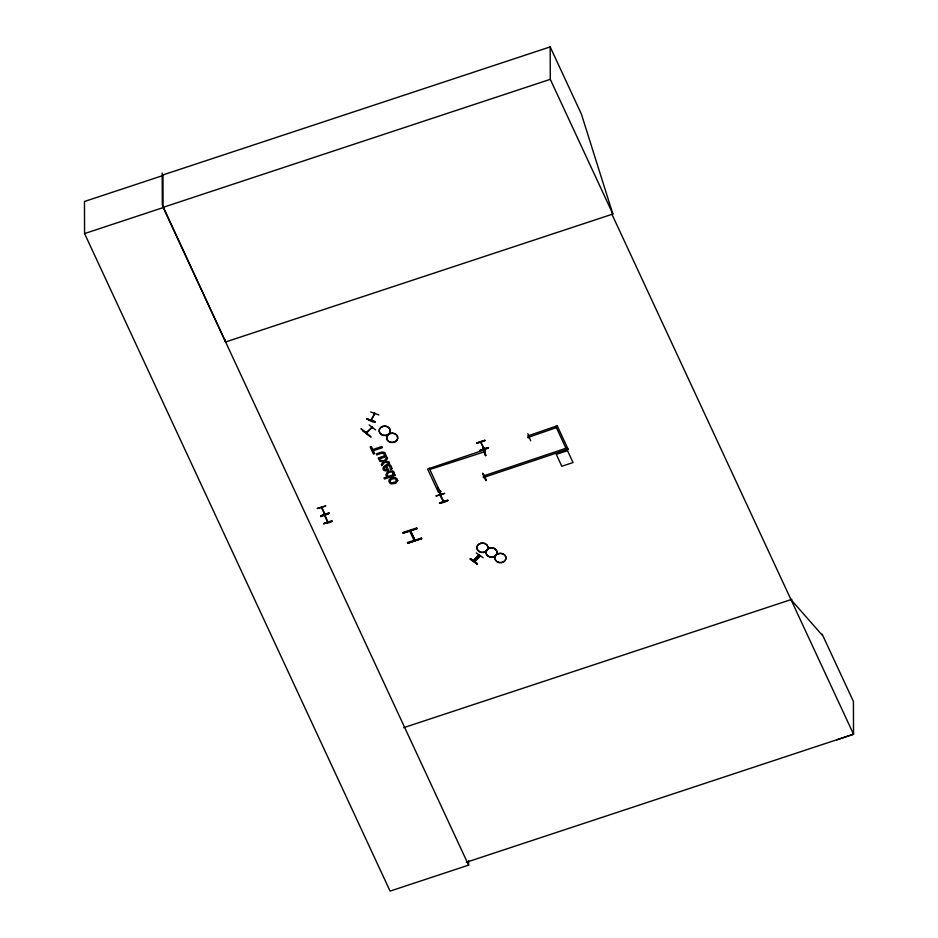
<?xml version="1.0" encoding="UTF-8"?>
<svg xmlns="http://www.w3.org/2000/svg" width="938" height="938" viewBox="0 0 938 938"><rect width="100%" height="100%" fill="white"/><g stroke="black" fill="none" stroke-linecap="round" stroke-linejoin="round"><path stroke-width="1.41" d="M324.56 513.965L321.382 507.575M324.349 513.86L324.63 513.297M441.317 495.112C437.882 493.869 444.12 501.947 443.486 501.338M483.949 448.516C483.387 448.774 484.395 448.458 484.371 448.376M324.829 516.052L324.642 515.396L327.69 522.384L327.819 521.692M440.52 490.996L440.719 491.348M484.536 451.413C485.438 452.679 485.134 451.928 484.489 451.518M366.969 418.969C382.176 423.026 372.761 423.753 367.004 418.688M374.532 413.037L374.145 414.268L374.579 413.799M470.196 559.212C491.723 574.279 455.938 548.343 477.137 563.937M470.489 558.649L477.395 563.621M477.325 558.309L476.68 557.934M362.572 430.765C389.047 451.026 343.296 414.291 369.326 435.654M366.324 432.629C367.532 432.629 365.972 432.887 366.101 432.336M372.445 427.74L371.518 428.115L372.198 427.517M375.165 421.737L366.981 418.934M440.051 491.477L439.676 491.266M440.614 491.747L439.981 491.958M484.559 451.917L485.345 452.022L485.122 451.225M528.117 437.554L528.751 436.803M529.067 437.061L528.235 437.8L528.176 436.991M370.639 411.923L378.823 414.936M476.211 558.286L476.914 558.767M414.104 540.323L409.636 531.06L410.563 530.744L414.854 539.971L413.928 540.276M414.737 540.054L410.481 530.779M482.777 448.599L485.591 455.798L482.859 448.352M321.417 507.728L321.382 507.106M324.982 514.294L324.982 513.825M440.895 495.452L440.661 494.912M443.404 501.279L443.463 501.877L443.193 500.704M481.253 441.657L480.795 442.279L484.325 448.95M443.826 501.138L443.803 501.783L443.498 501.009M483.738 447.942L484.031 448.317M366.137 432.828L372.198 427.048M372.327 427.834L372.421 427.224M403.094 533.042L416.964 528.54M473.233 560.736L478.872 554.886M474.452 561.569L480.092 555.73M480.045 555.659L474.394 561.299M474.745 561.792L480.385 555.941M476.223 552.939L483.152 557.688M440.661 491.77L440.391 490.949M485.38 452.046L484.7 451.764M369.162 424.902L375.587 429.909M366.324 433.098L372.034 427.599M366.348 433.157L366.524 431.961M482.812 448.376L486.036 455.387M438.128 488.077L441.223 495.37M437.683 488.464L440.872 495.522L440.93 494.912M528.915 437.624L528.962 436.815M836.743 739.894L853.533 734.231L853.428 701.472L822.145 634.158L822.157 635.096L790.992 599.628M325.662 506.016L317.196 508.525L325.638 506.004M329.004 512.934L320.667 515.912L329.027 513.192M329.004 513.109L320.714 515.97M466.338 862.257L853.533 734.231L611.928 214.251L612.831 213.934L581.443 114.202L550.172 46.9L162.966 174.925L163.083 207.626L84.572 233.574L390.091 891.1L468.601 865.141L468.59 860.767M162.978 175.523L84.467 201.482L84.572 233.574M550.172 46.9L550.289 79.331L163.083 207.357L468.601 865.141M162.192 173.049L162.309 204.883L225.624 341.96L612.877 214.04L550.289 79.331M476.762 443.334L485.087 440.579M480.068 450.252C496.425 444.155 485.157 450.299 480.092 450.51M480.045 450.439L488.393 447.672M429.194 468.109L440.051 491.875L438.433 492.403L427.587 469.047L484.676 449.771M556.398 427.634L528.657 437.202L528.024 435.842L557.383 425.735M568.229 449.091L484.078 477.313L483.445 475.953L565.977 448.27M436.064 495.815L444.565 493.447M436.217 496.096L444.542 493.341M439.523 503.014C455.88 496.929 444.612 503.061 439.547 503.272M439.5 503.214L447.825 500.189M403.786 727.642L791.907 599.323M530.685 440.848L527.836 433.719M484.149 477.032L483.621 477.102M439.77 491.711L440.391 491.418M483.504 477.524L484.254 477.278M482.765 473.549L486.353 480.491L483.14 473.444M407.819 543.231L421.654 538.623L407.819 543.254L407.455 542.481L421.408 538.107M320.597 516.65L328.98 513.778M324.947 516.099L324.982 515.302L328.019 522.36L327.737 521.669M323.716 523.779C337.387 517.764 332.544 523.392 323.669 523.439M323.669 523.709L332.087 521.082M482.707 473.338L485.896 480.643M484.008 449.114L480.831 442.267M440.59 494.854L443.768 501.713M324.958 515.372L324.935 514.833M479.189 554.874L473.584 561.006L479.166 555.085M324.935 514.399L321.675 507.012M374.825 413.611L371.354 419.919M321.593 508.232L321.64 507.751M557.383 426.133L568.229 449.49M484.676 450.17L485.309 451.53L429.827 469.481M421.326 537.978L421.69 538.764M410.387 530.861L414.678 540.136M498.418 553.654L498.418 553.678A5.558 4.69 -0.2 0 0 496.988 561.745A5.558 4.69 -0.2 0 0 505.957 558.778A5.558 4.69 -0.2 0 0 498.43 553.725L498.406 553.631A5.558 4.69 -0.2 0 1 505.957 558.567A5.558 4.69 -0.2 0 1 496.988 561.534A5.558 4.69 -0.2 0 1 498.43 553.514L498.406 553.631M489.472 548.191L489.484 548.226A5.558 4.69 -0.2 0 0 488.053 556.269A5.558 4.69 -0.2 0 0 497.023 553.303A5.558 4.69 -0.2 0 0 489.495 548.249M390.138 433.473L390.138 433.497A5.546 4.678 -0.2 0 0 388.719 441.552A5.546 4.678 -0.2 0 0 397.677 438.585A5.546 4.678 -0.2 0 0 390.161 433.544L390.126 433.45A5.546 4.678 -0.2 0 1 397.677 438.386A5.546 4.678 -0.2 0 1 388.719 441.341A5.546 4.678 -0.2 0 1 390.161 433.333L390.126 433.45M224.745 339.169L225.624 341.96M443.135 501.279L443.475 500.611M440.274 494.983L440.262 494.408M324.654 515.49L324.642 514.927M566.611 449.63L555.765 426.274M485.309 451.131L485.298 452.081M484.231 476.539L484.207 477.383L484.02 476.516M483.445 476.703L483.539 477.583L483.387 476.809M481.475 442.15L481.464 442.795M480.807 441.634L480.795 442.279M440.708 494.432L440.883 495.487M440.543 494.314L440.626 495.651L440.297 494.478M439.816 491.137L439.793 491.981M374.825 413.142L370.956 420.4L370.944 419.767M374.18 414.197L374.145 414.268M371.999 427.107L371.94 428.244M371.577 427.482L371.518 428.115M327.69 521.915L327.608 521.856M325.298 515.443L325.275 516.088L325.076 514.95M322.062 507.61L322.039 508.255M391.943 468.73L390.513 469.762L389.809 466.35A2.322 1.958 -0.2 0 0 388.438 465.729L386.608 465.963L388.719 470.501C375.001 472.998 390.091 456.783 391.943 468.73M393.174 473.901L392.928 474.945L388.449 476.422C385.225 474.323 389.2 471.38 391.721 472.013A1.536 1.301 -0.2 0 1 392.788 472.588L393.174 473.901M397.735 480.69L395.601 483.34L391.298 483.902A3.295 2.779 -0.2 0 1 389.587 482.742L389 481.475A3.33 2.802 -0.2 0 1 389.317 479.646C391.24 476.785 397.478 476.398 397.735 480.69M394.347 473.456L394.03 474.581L394.828 474.311L395.344 475.414L384.498 479.001L383.982 477.899L387.359 476.785A3.799 3.201 -0.2 0 1 385.893 474.769L387.288 472.002L392.272 470.864A2.685 2.263 -0.2 0 1 393.831 471.791L394.347 473.456M385.53 454.449L385.178 455.692L386.034 455.399L386.55 456.501L378.764 459.081L378.26 457.979L384.064 456.056C385.776 451.19 378.624 454.027 376.888 455.024L376.373 453.922C378.518 453.16 385.119 449.759 385.53 454.449M396.481 480.608L395.414 482.003L391.709 482.836A1.888 1.595 -0.2 0 1 390.595 482.144L390.22 481.335A1.899 1.606 -0.2 0 1 390.478 480.186C391.873 478.556 396.211 477.583 396.481 480.608M384.31 467.347L384.803 469.551L387.218 469.762L385.612 466.292L384.31 467.347M386.948 457.357L384.146 460.91L379.175 459.96L379.808 461.308L383.454 461.93L381.297 464.509L381.872 465.764L384.65 462.235L389.657 463.196L389.024 461.836L385.354 461.215L387.535 458.612L386.948 457.357M371.401 446.605L370.17 447.004L373.441 454.039L374.661 453.629L373.301 450.697L382.446 447.672L381.907 446.511L372.761 449.536L371.401 446.605M484.946 440.297L476.61 443.041L484.934 440.297M567.525 450.674L556.316 454.379L561.827 466.256L573.048 462.551L567.525 450.674M416.695 527.977L402.789 532.479L403.152 533.253L417.023 528.762L416.695 527.977M480.42 543.477L480.408 543.454A5.558 4.69 -0.2 0 0 478.99 551.544A5.558 4.69 -0.2 0 0 487.959 548.578A5.558 4.69 -0.2 0 0 480.432 543.524M382.704 426.52L382.692 426.485A5.546 4.678 -0.2 0 0 381.274 434.564A5.546 4.678 -0.2 0 0 390.231 431.609A5.546 4.678 -0.2 0 0 382.716 426.556M381.274 434.364A5.546 4.678 -0.2 0 0 390.231 431.398A5.546 4.678 -0.2 0 0 382.716 426.356A5.546 4.678 -0.2 0 0 381.274 434.364M488.053 556.082A5.558 4.69 -0.2 0 0 497.023 553.115A5.558 4.69 -0.2 0 0 489.495 548.05A5.558 4.69 -0.2 0 0 488.053 556.082M478.99 551.321A5.546 4.678 -0.2 0 0 487.948 548.367A5.546 4.678 -0.2 0 0 480.432 543.313A5.546 4.678 -0.2 0 0 478.99 551.321"/></g></svg>
